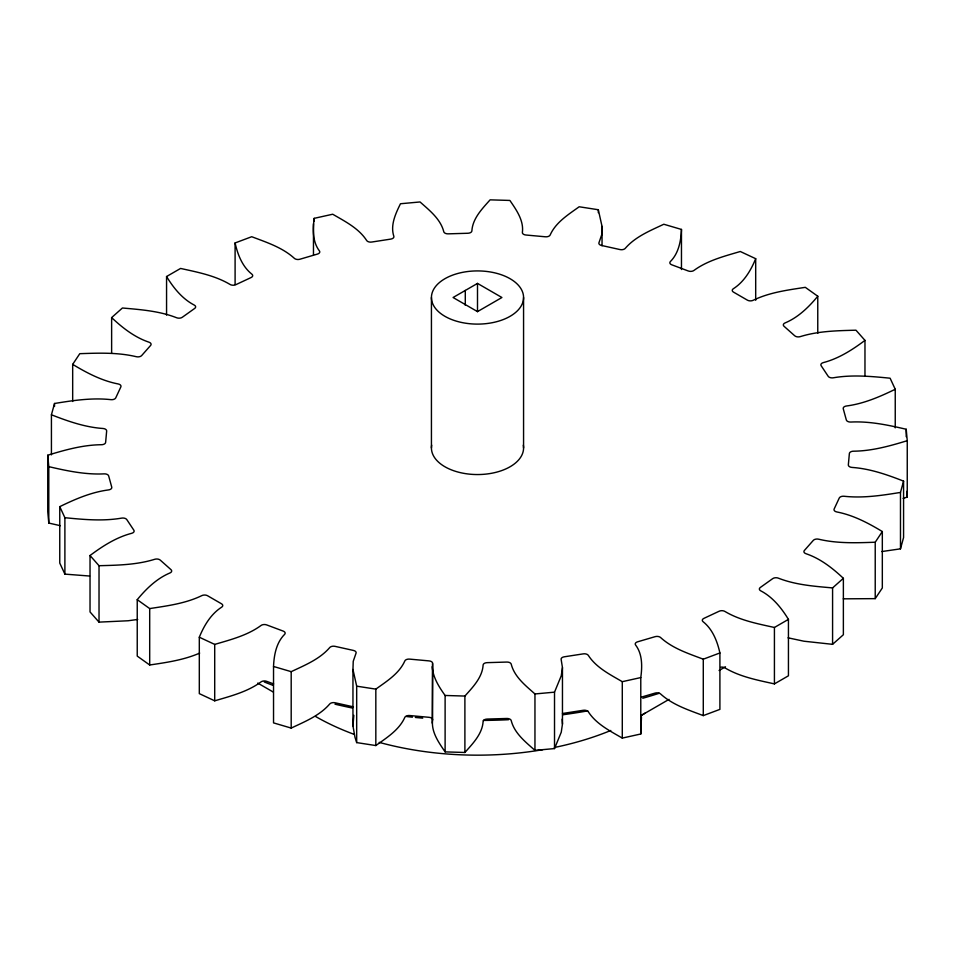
<?xml version="1.0" encoding="UTF-8"?>
<svg xmlns="http://www.w3.org/2000/svg" width="955" height="955" viewBox="0 0 955 955"><rect width="100%" height="100%" fill="white"/><g stroke="black" fill="none" stroke-linecap="round" stroke-linejoin="round"><path stroke-width="1.43" d="M602.044 226.431L601.769 234.584L599.072 242.415A4.214 2.435 0 0 0 601.698 245.507L619.831 249.53A4.214 2.435 0 0 0 625.37 248.24C635.397 236.649 650.236 230.656 663.809 224.246L681.464 229.439C680.999 240.756 678.73 253.182 670.434 261.503A4.214 2.435 0 0 0 671.89 264.845L688.185 270.945A4.214 2.435 0 0 0 694.058 270.361C707.631 260.452 724.391 256.203 740.292 251.499L755.692 258.698C750.94 270.277 744.124 281.844 733.356 288.732A4.214 2.435 0 0 0 733.583 292.17L747.323 300.109A4.214 2.435 0 0 0 753.28 300.24C769.479 292.409 787.684 290.034 805.304 287.336L817.767 296.229C808.813 307.092 798.261 317.382 785.106 322.921A4.214 2.435 0 0 0 784.091 326.324L794.667 335.73A4.214 2.435 0 0 0 800.457 336.566C818.351 331.027 837.38 330.681 855.978 330.203L864.967 340.386C852.397 349.817 838.753 358.555 823.413 362.578A4.214 2.435 0 0 0 821.193 365.777L828.152 376.246A4.214 2.435 0 0 0 833.512 377.762C852.206 374.563 871.354 376.354 890.108 378.204L895.241 389.258C879.841 396.767 863.726 403.738 846.596 405.971A4.214 2.435 0 0 0 843.277 408.836L846.309 419.902A4.214 2.435 0 0 0 851.001 422.038C869.647 421.131 888.15 425.059 906.211 429.261L907.25 440.685C889.857 446.021 871.963 450.999 853.651 451.19A4.214 2.435 0 0 0 849.365 453.589L848.35 464.787A4.214 2.435 0 0 0 852.182 467.437C869.981 468.678 887.076 474.671 903.573 481.129L900.481 492.422C881.966 495.442 863.045 498.319 844.268 496.278A4.214 2.435 0 0 0 839.218 498.104L834.181 508.943A4.214 2.435 0 0 0 836.974 511.987C853.269 515.151 868.238 523.03 882.325 531.541L875.222 542.225C856.444 542.894 837.26 543.61 818.853 539.241A4.214 2.435 0 0 0 813.254 540.435L804.432 550.426A4.214 2.435 0 0 0 806.056 553.733C820.345 558.556 832.521 568.094 843.372 578.312L832.581 587.91C814.388 586.298 795.682 584.926 778.516 578.217A4.214 2.435 0 0 0 772.607 578.706L760.383 587.432A4.214 2.435 0 0 0 760.789 590.859C772.75 597.09 781.524 608.049 788.436 619.377L774.421 627.471C757.578 623.746 740.029 620.416 725.024 611.51A4.214 2.435 0 0 0 719.079 611.272L703.978 618.339A4.214 2.435 0 0 0 703.131 621.741C712.681 629.321 717.324 641.39 719.903 652.957L703.286 659.189C688.483 653.59 672.63 648.469 660.717 637.642A4.214 2.435 0 0 0 654.975 636.71L637.665 641.796A4.214 2.435 0 0 0 635.612 645.031C642.572 654.187 642.273 666.709 640.781 677.573L622.29 681.679C610.054 674.54 596.314 667.688 588.399 655.5A4.214 2.435 0 0 0 583.135 653.889L564.369 656.789A4.214 2.435 0 0 0 561.194 659.702L562.459 667.652L562.459 724.069L561.254 732.199L554.521 748.577L534.955 750.367C525.62 742.035 514.458 733.333 511.247 720.691A4.214 2.435 0 0 0 506.663 718.482L487.265 719.067A4.214 2.435 0 0 0 483.111 721.538C482.323 733.941 472.737 743.659 464.894 752.48L445.114 751.883C438.751 742.584 431.075 731.852 432.603 720.01A4.214 2.435 0 0 0 428.926 717.301L409.731 715.546A4.214 2.435 0 0 0 404.777 717.468C399.154 730.038 386.62 737.773 375.828 745.557L356.681 742.596L354.962 737.248L352.956 725.896L352.956 669.479L353.231 661.326L355.929 653.495A4.214 2.435 0 0 0 353.302 650.403L335.169 646.38A4.214 2.435 0 0 0 329.63 647.669C319.603 659.26 304.764 665.253 291.191 671.663L273.536 666.471C274.001 655.154 276.27 642.727 284.566 634.407A4.214 2.435 0 0 0 283.11 631.064L266.815 624.964A4.214 2.435 0 0 0 260.942 625.549C247.369 635.457 230.609 639.707 214.708 644.41L199.309 637.212C204.06 625.632 210.876 614.065 221.644 607.177A4.214 2.435 0 0 0 221.417 603.739L207.677 595.801A4.214 2.435 0 0 0 201.72 595.669C185.521 603.5 167.316 605.876 149.696 608.574L137.233 599.68C146.187 588.817 156.739 578.527 169.894 572.988A4.214 2.435 0 0 0 170.909 569.586L160.333 560.179A4.214 2.435 0 0 0 154.543 559.344C136.649 564.883 117.62 565.229 99.022 565.706L90.033 555.524C102.603 546.093 116.247 537.355 131.587 533.332A4.214 2.435 0 0 0 133.807 530.132L126.848 519.663A4.214 2.435 0 0 0 121.488 518.147C102.794 521.346 83.646 519.556 64.892 517.706L59.759 506.651C75.159 499.143 91.274 492.171 108.404 489.939A4.214 2.435 0 0 0 111.723 487.074L108.691 476.008A4.214 2.435 0 0 0 104 473.871C85.353 474.778 66.85 470.851 48.789 466.649L47.75 455.225C65.143 449.889 83.037 444.911 101.349 444.72A4.214 2.435 0 0 0 105.635 442.32L106.65 431.123A4.214 2.435 0 0 0 102.818 428.473C85.019 427.231 67.924 421.239 51.427 414.78L54.519 403.488C73.034 400.467 91.955 397.59 110.732 399.632A4.214 2.435 0 0 0 115.782 397.805L120.819 386.966A4.214 2.435 0 0 0 118.026 383.922C101.731 380.759 86.762 372.88 72.676 364.368L79.778 353.684C98.556 353.016 117.74 352.3 136.147 356.669A4.214 2.435 0 0 0 141.746 355.475L150.568 345.483A4.214 2.435 0 0 0 148.944 342.177C134.655 337.354 122.479 327.816 111.628 317.597L122.419 307.999C140.612 309.611 159.318 310.984 176.484 317.693A4.214 2.435 0 0 0 182.393 317.203L194.617 308.477A4.214 2.435 0 0 0 194.211 305.051C182.25 298.82 173.476 287.861 166.564 276.532L180.579 268.439C197.422 272.163 214.971 275.494 229.976 284.399A4.214 2.435 0 0 0 235.921 284.638L251.022 277.571A4.214 2.435 0 0 0 251.869 274.169C242.319 266.588 237.676 254.519 235.097 242.952L251.714 236.721C266.517 242.319 282.37 247.441 294.283 258.268A4.214 2.435 0 0 0 300.025 259.199L317.335 254.114A4.214 2.435 0 0 0 319.388 250.879C312.428 241.722 312.727 229.2 314.219 218.337L332.71 214.23C344.946 221.369 358.686 228.221 366.601 240.409A4.214 2.435 0 0 0 371.865 242.021L390.631 239.12A4.214 2.435 0 0 0 393.806 236.207C390.177 225.177 395.633 213.55 400.479 203.749L420.045 201.959C429.38 210.291 440.542 218.993 443.753 231.635A4.214 2.435 0 0 0 448.337 233.844L467.735 233.259A4.214 2.435 0 0 0 471.889 230.788C472.677 218.385 482.263 208.668 490.106 199.846L509.886 200.443C516.249 209.742 523.925 220.474 522.397 232.316A4.214 2.435 0 0 0 526.074 235.026L545.269 236.78A4.214 2.435 0 0 0 550.223 234.858C555.846 222.3 568.38 214.553 579.172 206.769L598.319 209.742L602.044 226.431L602.044 245.733M352.956 725.896L353.827 715.319M432.197 723.114L432.603 663.594A4.214 2.435 0 0 0 428.926 660.884L409.731 659.129A4.214 2.435 0 0 0 404.777 661.051C399.154 673.609 386.62 681.357 375.828 689.128L356.681 686.168L352.956 669.479M562.435 713.791A4.214 2.435 0 0 1 564.369 713.206L583.135 710.305A4.214 2.435 0 0 1 588.399 711.917C596.314 724.105 610.054 730.957 622.29 738.096L640.781 733.989L641.462 717.169M562.459 667.652L561.254 675.782L554.521 692.16L554.521 748.577M881.787 551.56L900.481 548.839L903.573 537.546L903.573 481.129M843.265 598.833L875.222 598.642L882.325 587.958L882.325 531.541M464.894 752.48L464.894 696.064C472.737 687.242 482.323 677.525 483.111 665.122A4.214 2.435 0 0 1 487.265 662.651L506.663 662.066A4.214 2.435 0 0 1 511.247 664.274C514.458 676.916 525.62 685.618 534.955 693.951L554.521 692.16M788.042 637.821L803.919 641.211L832.581 644.327L843.372 634.729L843.372 578.312M477.5 283.408L453.076 297.506L477.5 311.617L501.924 297.506L477.5 283.408L477.5 311.7M669.049 699.37L640.829 715.665A229.176 132.315 0 0 0 644.888 713.218M719.067 670.494L725.478 666.793M721.037 667.139A4.214 2.435 0 0 1 725.024 667.927C740.029 676.832 757.578 680.163 774.421 683.887L788.436 675.794L788.436 619.377M199.667 653.101C183.909 660 166.612 662.484 149.696 664.99L137.233 656.097L137.233 599.68M273.536 666.471L273.536 722.887L291.191 728.08C304.764 721.67 319.603 715.677 329.63 704.086A4.214 2.435 0 0 1 335.169 702.796L353.302 706.819M641.664 697.043L654.975 693.127A4.214 2.435 0 0 1 660.717 694.07C672.63 704.886 688.483 710.007 703.286 715.605L719.903 709.374L719.903 652.957M903.12 498.391L907.25 497.101L907.25 440.685M199.309 637.212L199.309 693.628L214.708 700.827C230.609 696.123 247.369 691.886 260.942 681.966A4.214 2.435 0 0 1 266.815 681.381L273.608 683.923M137.723 619.461L128.089 620.762L99.022 622.123L90.033 611.94L90.033 555.524M432.197 666.697C432.985 677.441 438.978 686.932 445.114 695.467L464.894 696.064M89.591 576.032L64.892 574.122L59.759 563.08L59.759 506.651M60.368 525.692L48.789 523.065L47.75 511.653L47.75 455.225M257.743 683.088L273.13 691.969M906.737 491.383L907.25 497.101M562.161 719.175L562.459 724.069M906.211 429.261L906.211 436.674M900.481 492.422L900.481 548.839M895.241 389.258L895.241 427.852M875.222 542.225L875.222 598.642M864.967 340.386L864.967 376.019M832.581 587.91L832.581 644.327M817.767 296.229L817.767 333.343M774.421 627.471L774.421 683.887M755.692 258.698L755.692 300.276M703.286 659.189L703.286 715.605M681.464 229.439L681.464 269.525M640.781 677.573L640.781 733.989M622.29 681.679L622.29 738.096M598.319 209.742L598.319 212.702M534.955 693.951L534.955 750.367M523.567 297.506A46.067 26.597 0 0 1 454.473 320.546A46.067 26.597 0 0 1 454.473 274.479A46.067 26.597 0 0 1 523.567 297.506L523.567 447.955M465.288 290.451L465.288 305.349M445.114 695.467L445.114 751.883M432.603 663.594L432.603 720.01M431.433 297.506L431.433 447.955M375.828 689.128L375.828 745.557M356.681 686.168L356.681 742.596M314.219 218.337L314.219 221.297M313.467 223.745L313.467 254.925M291.191 671.663L291.191 728.08M235.097 242.952L235.097 284.518M214.708 644.41L214.708 700.827M166.564 276.532L166.564 315.126M149.696 608.574L149.696 664.99M111.628 317.597L111.628 353.231M99.022 565.706L99.022 622.123M72.676 364.368L72.676 401.482M64.892 517.706L64.892 574.122M54.519 403.488L54.519 406.46M51.427 414.78L51.427 454.867M48.789 466.649L48.789 523.065M523.316 445.173A46.067 26.597 0 0 1 477.5 474.551A46.067 26.597 0 0 1 431.684 445.173M610.782 730.48A229.176 132.315 0 0 1 554.378 747.49M542.691 749.699A229.176 132.315 0 0 1 379.207 742.369M354.186 734.371A229.176 132.315 0 0 1 315.448 716.405M659.272 693.258A374.276 216.081 0 0 1 642.787 698.248M587.731 710.878A374.276 216.081 0 0 1 562.937 714.746M508.549 719.712A374.276 216.081 0 0 1 483.385 720.428M422.731 718.136A374.276 216.081 0 0 1 415.365 717.456M412.429 717.169A374.276 216.081 0 0 1 406.567 716.537M352.502 708.049A374.276 216.081 0 0 1 334.99 704.181M272.879 685.308A374.276 216.081 0 0 1 264.308 681.977"/></g></svg>
